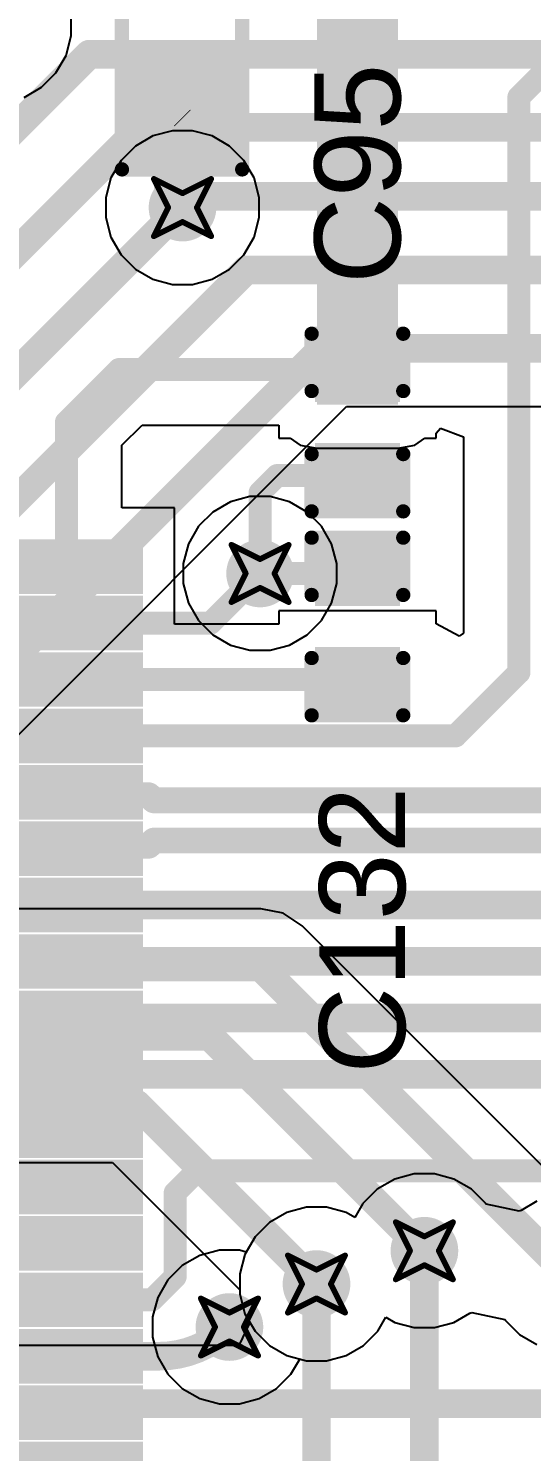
# Model space of a CAD drawing. Header units: inches. Extents: x -36 to 349, y -11 to 240.
# Drawn here: x 98.51 to 102.97, y 72.53 to 85.15 of the extents above; entities that cross this region are included whole.
import ezdxf

# ---------------------------------------------------------------- set-up
doc = ezdxf.new("R2010")
doc.units = ezdxf.units.IN
for name, color, linetype in [('Bottom Layer', 5, 'Continuous'), ('Drill Drawing', 1, 'Continuous'), ('Layer 1', 16, 'Continuous'), ('Layer 2', 76, 'Continuous'), ('Top Layer', 1, 'Continuous'), ('Top Overlay', 2, 'Continuous'), ('Top Paste', 8, 'Continuous'), ('Top Solder', 216, 'Continuous'), ('Via Holes', 16, 'Continuous')]:
    doc.layers.add(name, color=color, linetype=linetype)
doc.styles.add('Arial', font='', dxfattribs={"height": 0.2})
doc.styles.get('Arial').set_extended_font_data('Arial')

# ---------------------------------------------------------------- blocks, each defined once
blk = doc.blocks.new('R___0603_5')
at = {"layer": 'Top Layer'}
for points in [[(-0.381, 0.4445), (-0.381, -0.4445), (-1.143, -0.4445), (-1.143, 0.4445)], [(1.143, 0.4445), (1.143, -0.4445), (0.381, -0.4445), (0.381, 0.4445)]]:
    blk.add_hatch(color=1, dxfattribs=at).paths.add_polyline_path(points)
at = {"layer": 'Top Paste'}
for points in [[(-0.381, 0.4445), (-0.381, -0.4445), (-1.143, -0.4445), (-1.143, 0.4445)], [(1.143, 0.4445), (1.143, -0.4445), (0.381, -0.4445), (0.381, 0.4445)]]:
    blk.add_hatch(color=8, dxfattribs=at).paths.add_polyline_path(points)
at = {"layer": 'Top Solder'}
for points in [[(-0.2794, 0.5461), (-0.2794, -0.5461), (-1.2446, -0.5461), (-1.2446, 0.5461)], [(1.2446, 0.5461), (1.2446, -0.5461), (0.2794, -0.5461), (0.2794, 0.5461)]]:
    blk.add_hatch(color=216, dxfattribs=at).paths.add_polyline_path(points)
at = {"layer": 'Top Overlay'}
for points in [[(-1.2192, 0.5334, 0.127, 0.127, 0), (1.2192, 0.5334, 0.127, 0.127, 0)], [(-1.2192, 0.5334, 0.127, 0.127, 0), (-1.2192, -0.5334, 0.127, 0.127, 0)], [(1.2192, 0.5334, 0.127, 0.127, 0), (1.2192, -0.5334, 0.127, 0.127, 0)], [(-1.2192, -0.5334, 0.127, 0.127, 0), (1.2192, -0.5334, 0.127, 0.127, 0)]]:
    blk.add_lwpolyline(points, format="xyseb", dxfattribs=at)
for points in [[(-1.25095, 0.5334, 0.0635, 0.0635, 1), (-1.18745, 0.5334, 0.0635, 0.0635, 1)], [(-1.25095, 0.5334, 0.0635, 0.0635, 1), (-1.18745, 0.5334, 0.0635, 0.0635, 1)], [(1.18745, 0.5334, 0.0635, 0.0635, 1), (1.25095, 0.5334, 0.0635, 0.0635, 1)], [(1.18745, 0.5334, 0.0635, 0.0635, 1), (1.25095, 0.5334, 0.0635, 0.0635, 1)], [(-1.25095, -0.5334, 0.0635, 0.0635, 1), (-1.18745, -0.5334, 0.0635, 0.0635, 1)], [(-1.25095, -0.5334, 0.0635, 0.0635, 1), (-1.18745, -0.5334, 0.0635, 0.0635, 1)], [(1.18745, -0.5334, 0.0635, 0.0635, 1), (1.25095, -0.5334, 0.0635, 0.0635, 1)], [(1.18745, -0.5334, 0.0635, 0.0635, 1), (1.25095, -0.5334, 0.0635, 0.0635, 1)]]:
    blk.add_lwpolyline(points, format="xyseb", close=True, dxfattribs=at)
blk = doc.blocks.new('LQFP_144_20_20__155')
at = {"layer": 'Top Layer'}
for points in [[(9.9, 8.89), (11.46, 8.89), (11.46, 8.61), (9.9, 8.61)], [(9.9, 8.39), (11.46, 8.39), (11.46, 8.11), (9.9, 8.11)], [(9.9, 7.89), (11.46, 7.89), (11.46, 7.61), (9.9, 7.61)], [(9.9, 7.39), (11.46, 7.39), (11.46, 7.11), (9.9, 7.11)], [(9.9, 6.89), (11.46, 6.89), (11.46, 6.61), (9.9, 6.61)], [(9.9, 6.39), (11.46, 6.39), (11.46, 6.11), (9.9, 6.11)], [(9.9, 5.89), (11.46, 5.89), (11.46, 5.61), (9.9, 5.61)], [(9.9, 5.39), (11.46, 5.39), (11.46, 5.11), (9.9, 5.11)], [(9.9, 4.89), (11.46, 4.89), (11.46, 4.61), (9.9, 4.61)], [(9.9, 4.39), (11.46, 4.39), (11.46, 4.11), (9.9, 4.11)], [(9.9, 3.89), (11.46, 3.89), (11.46, 3.61), (9.9, 3.61)], [(9.9, 3.39), (11.46, 3.39), (11.46, 3.11), (9.9, 3.11)], [(9.9, 2.89), (11.46, 2.89), (11.46, 2.61), (9.9, 2.61)], [(9.9, 2.39), (11.46, 2.39), (11.46, 2.11), (9.9, 2.11)], [(9.9, 1.89), (11.46, 1.89), (11.46, 1.61), (9.9, 1.61)], [(9.9, 1.39), (11.46, 1.39), (11.46, 1.11), (9.9, 1.11)]]:
    blk.add_hatch(color=1, dxfattribs=at).paths.add_polyline_path(points)
at = {"layer": 'Top Paste'}
for points in [[(9.9, 8.89), (11.46, 8.89), (11.46, 8.61), (9.9, 8.61)], [(9.9, 8.39), (11.46, 8.39), (11.46, 8.11), (9.9, 8.11)], [(9.9, 7.89), (11.46, 7.89), (11.46, 7.61), (9.9, 7.61)], [(9.9, 7.39), (11.46, 7.39), (11.46, 7.11), (9.9, 7.11)], [(9.9, 6.89), (11.46, 6.89), (11.46, 6.61), (9.9, 6.61)], [(9.9, 6.39), (11.46, 6.39), (11.46, 6.11), (9.9, 6.11)], [(9.9, 5.89), (11.46, 5.89), (11.46, 5.61), (9.9, 5.61)], [(9.9, 5.39), (11.46, 5.39), (11.46, 5.11), (9.9, 5.11)], [(9.9, 4.89), (11.46, 4.89), (11.46, 4.61), (9.9, 4.61)], [(9.9, 4.39), (11.46, 4.39), (11.46, 4.11), (9.9, 4.11)], [(9.9, 3.89), (11.46, 3.89), (11.46, 3.61), (9.9, 3.61)], [(9.9, 3.39), (11.46, 3.39), (11.46, 3.11), (9.9, 3.11)], [(9.9, 2.89), (11.46, 2.89), (11.46, 2.61), (9.9, 2.61)], [(9.9, 2.39), (11.46, 2.39), (11.46, 2.11), (9.9, 2.11)], [(9.9, 1.89), (11.46, 1.89), (11.46, 1.61), (9.9, 1.61)], [(9.9, 1.39), (11.46, 1.39), (11.46, 1.11), (9.9, 1.11)]]:
    blk.add_hatch(color=8, dxfattribs=at).paths.add_polyline_path(points)
at = {"layer": 'Top Solder'}
for points in [[(9.798, 8.992), (11.562, 8.992), (11.562, 8.508), (9.798, 8.508)], [(9.798, 8.492), (11.562, 8.492), (11.562, 8.008), (9.798, 8.008)], [(9.798, 7.992), (11.562, 7.992), (11.562, 7.508), (9.798, 7.508)], [(9.798, 7.492), (11.562, 7.492), (11.562, 7.008), (9.798, 7.008)], [(9.798, 6.992), (11.562, 6.992), (11.562, 6.508), (9.798, 6.508)], [(9.798, 6.492), (11.562, 6.492), (11.562, 6.008), (9.798, 6.008)], [(9.798, 5.992), (11.562, 5.992), (11.562, 5.508), (9.798, 5.508)], [(9.798, 5.492), (11.562, 5.492), (11.562, 5.008), (9.798, 5.008)], [(9.798, 4.992), (11.562, 4.992), (11.562, 4.508), (9.798, 4.508)], [(9.798, 4.492), (11.562, 4.492), (11.562, 4.008), (9.798, 4.008)], [(9.798, 3.992), (11.562, 3.992), (11.562, 3.508), (9.798, 3.508)], [(9.798, 3.492), (11.562, 3.492), (11.562, 3.008), (9.798, 3.008)], [(9.798, 2.992), (11.562, 2.992), (11.562, 2.508), (9.798, 2.508)], [(9.798, 2.492), (11.562, 2.492), (11.562, 2.008), (9.798, 2.008)], [(9.798, 1.992), (11.562, 1.992), (11.562, 1.508), (9.798, 1.508)], [(9.798, 1.492), (11.562, 1.492), (11.562, 1.008), (9.798, 1.008)], [(9.798, 0.992), (11.562, 0.992), (11.562, 0.508), (9.798, 0.508)]]:
    blk.add_hatch(color=216, dxfattribs=at).paths.add_polyline_path(points)
blk = doc.blocks.new('C___0402_412')
at = {"layer": 'Top Layer'}
for points in [[(-0.698, -0.318), (-0.698, 0.317), (-0.241, 0.317), (-0.241, -0.318)], [(0.241, -0.318), (0.241, 0.317), (0.699, 0.317), (0.699, -0.318)]]:
    blk.add_hatch(color=1, dxfattribs=at).paths.add_polyline_path(points)
at = {"layer": 'Top Paste'}
for points in [[(-0.698, -0.318), (-0.698, 0.317), (-0.241, 0.317), (-0.241, -0.318)], [(0.241, -0.318), (0.241, 0.317), (0.699, 0.317), (0.699, -0.318)]]:
    blk.add_hatch(color=8, dxfattribs=at).paths.add_polyline_path(points)
at = {"layer": 'Top Solder'}
for points in [[(-0.758, -0.377), (-0.758, 0.377), (-0.181, 0.377), (-0.181, -0.377)], [(0.181, -0.377), (0.181, 0.377), (0.759, 0.377), (0.759, -0.377)]]:
    blk.add_hatch(color=216, dxfattribs=at).paths.add_polyline_path(points)
at = {"layer": 'Top Overlay'}
for points in [[(-0.279, 0.406, 0.127, 0.127, 0), (-0.787, 0.406, 0.127, 0.127, 0)], [(-0.787, -0.406, 0.127, 0.127, 0), (-0.787, 0.406, 0.127, 0.127, 0)], [(0.787, 0.406, 0.127, 0.127, 0), (0.279, 0.406, 0.127, 0.127, 0)], [(0.787, -0.406, 0.127, 0.127, 0), (0.787, 0.406, 0.127, 0.127, 0)], [(-0.279, -0.406, 0.127, 0.127, 0), (-0.787, -0.406, 0.127, 0.127, 0)], [(0.787, -0.406, 0.127, 0.127, 0), (0.279, -0.406, 0.127, 0.127, 0)]]:
    blk.add_lwpolyline(points, format="xyseb", dxfattribs=at)
for points in [[(-0.819, 0.406, 0.0635, 0.0635, 1), (-0.756, 0.406, 0.0635, 0.0635, 1)], [(-0.819, 0.406, 0.0635, 0.0635, 1), (-0.756, 0.406, 0.0635, 0.0635, 1)], [(-0.311, 0.406, 0.0635, 0.0635, 1), (-0.248, 0.406, 0.0635, 0.0635, 1)], [(0.248, 0.406, 0.0635, 0.0635, 1), (0.311, 0.406, 0.0635, 0.0635, 1)], [(0.756, 0.406, 0.0635, 0.0635, 1), (0.819, 0.406, 0.0635, 0.0635, 1)], [(0.756, 0.406, 0.0635, 0.0635, 1), (0.819, 0.406, 0.0635, 0.0635, 1)], [(-0.819, -0.406, 0.0635, 0.0635, 1), (-0.756, -0.406, 0.0635, 0.0635, 1)], [(-0.819, -0.406, 0.0635, 0.0635, 1), (-0.756, -0.406, 0.0635, 0.0635, 1)], [(-0.311, -0.406, 0.0635, 0.0635, 1), (-0.248, -0.406, 0.0635, 0.0635, 1)], [(0.248, -0.406, 0.0635, 0.0635, 1), (0.311, -0.406, 0.0635, 0.0635, 1)], [(0.756, -0.406, 0.0635, 0.0635, 1), (0.819, -0.406, 0.0635, 0.0635, 1)], [(0.756, -0.406, 0.0635, 0.0635, 1), (0.819, -0.406, 0.0635, 0.0635, 1)]]:
    blk.add_lwpolyline(points, format="xyseb", close=True, dxfattribs=at)
blk = doc.blocks.new('C___0402_433')
at = {"layer": 'Top Layer'}
for points in [[(-0.699, -0.318), (-0.699, 0.317), (-0.241, 0.317), (-0.241, -0.318)], [(0.241, -0.318), (0.241, 0.317), (0.698, 0.317), (0.698, -0.318)]]:
    blk.add_hatch(color=1, dxfattribs=at).paths.add_polyline_path(points)
at = {"layer": 'Top Paste'}
for points in [[(-0.699, -0.318), (-0.699, 0.317), (-0.241, 0.317), (-0.241, -0.318)], [(0.241, -0.318), (0.241, 0.317), (0.698, 0.317), (0.698, -0.318)]]:
    blk.add_hatch(color=8, dxfattribs=at).paths.add_polyline_path(points)
at = {"layer": 'Top Solder'}
for points in [[(-0.759, -0.377), (-0.759, 0.377), (-0.181, 0.377), (-0.181, -0.377)], [(0.181, -0.377), (0.181, 0.377), (0.758, 0.377), (0.758, -0.377)]]:
    blk.add_hatch(color=216, dxfattribs=at).paths.add_polyline_path(points)
at = {"layer": 'Top Overlay'}
for points in [[(-0.279, 0.406, 0.127, 0.127, 0), (-0.787, 0.406, 0.127, 0.127, 0)], [(-0.787, -0.406, 0.127, 0.127, 0), (-0.787, 0.406, 0.127, 0.127, 0)], [(0.787, 0.406, 0.127, 0.127, 0), (0.279, 0.406, 0.127, 0.127, 0)], [(0.787, -0.406, 0.127, 0.127, 0), (0.787, 0.406, 0.127, 0.127, 0)], [(-0.279, -0.406, 0.127, 0.127, 0), (-0.787, -0.406, 0.127, 0.127, 0)], [(0.787, -0.406, 0.127, 0.127, 0), (0.279, -0.406, 0.127, 0.127, 0)]]:
    blk.add_lwpolyline(points, format="xyseb", dxfattribs=at)
for points in [[(-0.819, 0.406, 0.0635, 0.0635, 1), (-0.756, 0.406, 0.0635, 0.0635, 1)], [(-0.819, 0.406, 0.0635, 0.0635, 1), (-0.756, 0.406, 0.0635, 0.0635, 1)], [(-0.311, 0.406, 0.0635, 0.0635, 1), (-0.248, 0.406, 0.0635, 0.0635, 1)], [(0.248, 0.406, 0.0635, 0.0635, 1), (0.311, 0.406, 0.0635, 0.0635, 1)], [(0.756, 0.406, 0.0635, 0.0635, 1), (0.819, 0.406, 0.0635, 0.0635, 1)], [(0.756, 0.406, 0.0635, 0.0635, 1), (0.819, 0.406, 0.0635, 0.0635, 1)], [(-0.819, -0.406, 0.0635, 0.0635, 1), (-0.756, -0.406, 0.0635, 0.0635, 1)], [(-0.819, -0.406, 0.0635, 0.0635, 1), (-0.756, -0.406, 0.0635, 0.0635, 1)], [(-0.311, -0.406, 0.0635, 0.0635, 1), (-0.248, -0.406, 0.0635, 0.0635, 1)], [(0.248, -0.406, 0.0635, 0.0635, 1), (0.311, -0.406, 0.0635, 0.0635, 1)], [(0.756, -0.406, 0.0635, 0.0635, 1), (0.819, -0.406, 0.0635, 0.0635, 1)], [(0.756, -0.406, 0.0635, 0.0635, 1), (0.819, -0.406, 0.0635, 0.0635, 1)]]:
    blk.add_lwpolyline(points, format="xyseb", close=True, dxfattribs=at)

msp = doc.modelspace()

# ---------------------------------------------------------------- hatches: boundary and pattern name
at = {"layer": 'Bottom Layer'}
h = msp.add_hatch(color=5, dxfattribs=at)
edge = h.paths.add_edge_path()
edge.add_arc((99.88, 83.562), 0.3, 0, 360)
h = msp.add_hatch(color=5, dxfattribs=at)
edge = h.paths.add_edge_path()
edge.add_arc((100.568, 80.318), 0.3, 0, 360)
h = msp.add_hatch(color=5, dxfattribs=at)
edge = h.paths.add_edge_path()
edge.add_arc((102.025, 74.313), 0.3, 0, 360)
h = msp.add_hatch(color=5, dxfattribs=at)
edge = h.paths.add_edge_path()
edge.add_arc((101.068, 74.018), 0.3, 0, 360)
h = msp.add_hatch(color=5, dxfattribs=at)
edge = h.paths.add_edge_path()
edge.add_arc((100.296, 73.637), 0.3, 0, 360)
at = {"layer": 'Layer 1'}
h = msp.add_hatch(color=16, dxfattribs=at)
edge = h.paths.add_edge_path()
edge.add_arc((99.88, 83.562), 0.3, 0, 360)
h = msp.add_hatch(color=16, dxfattribs=at)
edge = h.paths.add_edge_path()
edge.add_arc((100.568, 80.318), 0.3, 0, 360)
h = msp.add_hatch(color=16, dxfattribs=at)
edge = h.paths.add_edge_path()
edge.add_arc((102.025, 74.313), 0.3, 0, 360)
h = msp.add_hatch(color=16, dxfattribs=at)
edge = h.paths.add_edge_path()
edge.add_arc((101.068, 74.018), 0.3, 0, 360)
h = msp.add_hatch(color=16, dxfattribs=at)
edge = h.paths.add_edge_path()
edge.add_arc((100.296, 73.637), 0.3, 0, 360)
at = {"layer": 'Layer 2'}
h = msp.add_hatch(color=76, dxfattribs=at)
edge = h.paths.add_edge_path()
edge.add_arc((99.88, 83.562), 0.3, 0, 360)
h = msp.add_hatch(color=76, dxfattribs=at)
edge = h.paths.add_edge_path()
edge.add_arc((100.568, 80.318), 0.3, 0, 360)
h = msp.add_hatch(color=76, dxfattribs=at)
edge = h.paths.add_edge_path()
edge.add_arc((102.025, 74.313), 0.3, 0, 360)
h = msp.add_hatch(color=76, dxfattribs=at)
edge = h.paths.add_edge_path()
edge.add_arc((101.068, 74.018), 0.3, 0, 360)
h = msp.add_hatch(color=76, dxfattribs=at)
edge = h.paths.add_edge_path()
edge.add_arc((100.296, 73.637), 0.3, 0, 360)
at = {"layer": 'Top Layer'}
msp.add_hatch(color=1, dxfattribs=at).paths.add_polyline_path([(101.071, 81.816), (101.791, 81.816), (101.791, 86.266), (101.071, 86.266)])
h = msp.add_hatch(color=1, dxfattribs=at)
edge = h.paths.add_edge_path()
edge.add_arc((99.88, 83.562), 0.3, 0, 360)
h = msp.add_hatch(color=1, dxfattribs=at)
edge = h.paths.add_edge_path()
edge.add_arc((100.568, 80.318), 0.3, 0, 360)
h = msp.add_hatch(color=1, dxfattribs=at)
edge = h.paths.add_edge_path()
edge.add_arc((102.025, 74.313), 0.3, 0, 360)
h = msp.add_hatch(color=1, dxfattribs=at)
edge = h.paths.add_edge_path()
edge.add_arc((101.068, 74.018), 0.3, 0, 360)
h = msp.add_hatch(color=1, dxfattribs=at)
edge = h.paths.add_edge_path()
edge.add_arc((100.296, 73.637), 0.3, 0, 360)
at = {"layer": 'Via Holes'}
h = msp.add_hatch(color=7, dxfattribs=at)
edge = h.paths.add_edge_path()
edge.add_arc((99.88, 83.562), 0.15, 0, 360)
h = msp.add_hatch(color=7, dxfattribs=at)
edge = h.paths.add_edge_path()
edge.add_arc((100.568, 80.318), 0.15, 0, 360)
h = msp.add_hatch(color=7, dxfattribs=at)
edge = h.paths.add_edge_path()
edge.add_arc((102.025, 74.313), 0.15, 0, 360)
h = msp.add_hatch(color=7, dxfattribs=at)
edge = h.paths.add_edge_path()
edge.add_arc((101.068, 74.018), 0.15, 0, 360)
h = msp.add_hatch(color=7, dxfattribs=at)
edge = h.paths.add_edge_path()
edge.add_arc((100.296, 73.637), 0.15, 0, 360)

# ---------------------------------------------------------------- linework, layer by layer
at = {"layer": 'Bottom Layer'}
for p, q in [((97.071, 77.534), (101.335, 81.797)), ((101.335, 81.797), (126.471, 81.797)), ((100.574, 77.346), (97.149, 77.346)), ((100.772, 77.307), (100.574, 77.346)), ((100.94, 77.195), (100.772, 77.307)), ((103.337, 74.798), (100.94, 77.195)), ((92.016, 75.095), (99.259, 75.095)), ((99.259, 75.095), (100.387, 73.966)), ((100.387, 73.966), (100.387, 73.928)), ((100.387, 73.928), (100.433, 73.755)), ((100.433, 73.755), (100.478, 73.677)), ((100.478, 73.677), (100.378, 73.474)), ((100.378, 73.474), (92.607, 73.474))]:
    msp.add_line(p, q, dxfattribs=at)
for points in [[(94.624, 80.493, 0.254, 0.254, 0), (99.053, 84.922, 0.254, 0.254, 0)], [(99.053, 84.922, 0.254, 0.254, 0), (127.523, 84.922, 0.254, 0.254, 0)], [(94.817, 79.581, 0.254, 0.254, 0), (99.509, 84.273, 0.254, 0.254, 0)], [(99.509, 84.273, 0.254, 0.254, 0), (127.347, 84.273, 0.254, 0.254, 0)], [(95.354, 79.045, 0.254, 0.254, 0), (99.972, 83.662, 0.254, 0.254, 0)], [(99.972, 83.662, 0.254, 0.254, 0), (127.066, 83.662, 0.254, 0.254, 0)], [(95.998, 78.561, 0.254, 0.254, 0), (100.446, 83.009, 0.254, 0.254, 0)], [(100.446, 83.009, 0.254, 0.254, 0), (126.914, 83.009, 0.254, 0.254, 0)], [(96.427, 77.622, 0.254, 0.254, 0), (101.12, 82.315, 0.254, 0.254, 0)], [(101.12, 82.315, 0.254, 0.254, 0), (126.685, 82.315, 0.254, 0.254, 0)], [(75.802, 76.828, 0.254, 0.254, 0), (100.574, 76.828, 0.254, 0.254, 0)], [(100.574, 76.828, 0.254, 0.254, 0), (103.285, 74.117, 0.254, 0.254, 0)], [(75.525, 76.214, 0.254, 0.254, 0), (100.123, 76.214, 0.254, 0.254, 0)], [(100.123, 76.214, 0.254, 0.254, 0), (102.025, 74.313, 0.254, 0.254, 0)], [(75.192, 75.613, 0.254, 0.254, 0), (99.473, 75.613, 0.254, 0.254, 0)], [(99.473, 75.613, 0.254, 0.254, 0), (101.068, 74.018, 0.254, 0.254, 0)], [(70.868, 72.956, 0.254, 0.254, 0), (103.953, 72.956, 0.254, 0.254, 0)]]:
    msp.add_lwpolyline(points, format="xyseb", dxfattribs=at)
for points in [[(98.99, 84.922, 0.127, 0.127, 1), (99.117, 84.922, 0.127, 0.127, 1)], [(98.99, 84.922, 0.127, 0.127, 1), (99.117, 84.922, 0.127, 0.127, 1)], [(99.445, 84.273, 0.127, 0.127, 1), (99.572, 84.273, 0.127, 0.127, 1)], [(99.445, 84.273, 0.127, 0.127, 1), (99.572, 84.273, 0.127, 0.127, 1)], [(99.908, 83.662, 0.127, 0.127, 1), (100.035, 83.662, 0.127, 0.127, 1)], [(99.908, 83.662, 0.127, 0.127, 1), (100.035, 83.662, 0.127, 0.127, 1)], [(100.382, 83.009, 0.127, 0.127, 1), (100.509, 83.009, 0.127, 0.127, 1)], [(100.382, 83.009, 0.127, 0.127, 1), (100.509, 83.009, 0.127, 0.127, 1)], [(101.057, 82.315, 0.127, 0.127, 1), (101.184, 82.315, 0.127, 0.127, 1)], [(101.057, 82.315, 0.127, 0.127, 1), (101.184, 82.315, 0.127, 0.127, 1)], [(100.511, 76.828, 0.127, 0.127, 1), (100.638, 76.828, 0.127, 0.127, 1)], [(100.511, 76.828, 0.127, 0.127, 1), (100.638, 76.828, 0.127, 0.127, 1)], [(100.059, 76.214, 0.127, 0.127, 1), (100.186, 76.214, 0.127, 0.127, 1)], [(100.059, 76.214, 0.127, 0.127, 1), (100.186, 76.214, 0.127, 0.127, 1)], [(99.41, 75.613, 0.127, 0.127, 1), (99.537, 75.613, 0.127, 0.127, 1)], [(99.41, 75.613, 0.127, 0.127, 1), (99.537, 75.613, 0.127, 0.127, 1)], [(101.961, 74.313, 0.127, 0.127, 1), (102.088, 74.313, 0.127, 0.127, 1)], [(101.004, 74.018, 0.127, 0.127, 1), (101.131, 74.018, 0.127, 0.127, 1)]]:
    msp.add_lwpolyline(points, format="xyseb", close=True, dxfattribs=at)
at = {"layer": 'Drill Drawing'}
for points in [[(99.626, 83.816, 0.0508, 0.0508, 0), (99.88, 83.689, 0.0508, 0.0508, 0)], [(99.626, 83.816, 0.0508, 0.0508, 0), (99.753, 83.562, 0.0508, 0.0508, 0)], [(99.88, 83.689, 0.0508, 0.0508, 0), (100.134, 83.816, 0.0508, 0.0508, 0)], [(100.007, 83.562, 0.0508, 0.0508, 0), (100.134, 83.816, 0.0508, 0.0508, 0)], [(99.626, 83.308, 0.0508, 0.0508, 0), (99.753, 83.562, 0.0508, 0.0508, 0)], [(100.007, 83.562, 0.0508, 0.0508, 0), (100.134, 83.308, 0.0508, 0.0508, 0)], [(99.626, 83.308, 0.0508, 0.0508, 0), (99.88, 83.435, 0.0508, 0.0508, 0)], [(99.88, 83.435, 0.0508, 0.0508, 0), (100.134, 83.308, 0.0508, 0.0508, 0)], [(100.314, 80.572, 0.0508, 0.0508, 0), (100.568, 80.445, 0.0508, 0.0508, 0)], [(100.314, 80.572, 0.0508, 0.0508, 0), (100.441, 80.318, 0.0508, 0.0508, 0)], [(100.568, 80.445, 0.0508, 0.0508, 0), (100.822, 80.572, 0.0508, 0.0508, 0)], [(100.695, 80.318, 0.0508, 0.0508, 0), (100.822, 80.572, 0.0508, 0.0508, 0)], [(100.314, 80.064, 0.0508, 0.0508, 0), (100.441, 80.318, 0.0508, 0.0508, 0)], [(100.695, 80.318, 0.0508, 0.0508, 0), (100.822, 80.064, 0.0508, 0.0508, 0)], [(100.314, 80.064, 0.0508, 0.0508, 0), (100.568, 80.191, 0.0508, 0.0508, 0)], [(100.568, 80.191, 0.0508, 0.0508, 0), (100.822, 80.064, 0.0508, 0.0508, 0)], [(101.771, 74.567, 0.0508, 0.0508, 0), (102.025, 74.44, 0.0508, 0.0508, 0)], [(101.771, 74.567, 0.0508, 0.0508, 0), (101.898, 74.313, 0.0508, 0.0508, 0)], [(102.025, 74.44, 0.0508, 0.0508, 0), (102.279, 74.567, 0.0508, 0.0508, 0)], [(102.152, 74.313, 0.0508, 0.0508, 0), (102.279, 74.567, 0.0508, 0.0508, 0)], [(101.771, 74.059, 0.0508, 0.0508, 0), (101.898, 74.313, 0.0508, 0.0508, 0)], [(102.152, 74.313, 0.0508, 0.0508, 0), (102.279, 74.059, 0.0508, 0.0508, 0)], [(100.814, 74.272, 0.0508, 0.0508, 0), (101.068, 74.145, 0.0508, 0.0508, 0)], [(100.814, 74.272, 0.0508, 0.0508, 0), (100.941, 74.018, 0.0508, 0.0508, 0)], [(101.068, 74.145, 0.0508, 0.0508, 0), (101.322, 74.272, 0.0508, 0.0508, 0)], [(101.195, 74.018, 0.0508, 0.0508, 0), (101.322, 74.272, 0.0508, 0.0508, 0)], [(101.771, 74.059, 0.0508, 0.0508, 0), (102.025, 74.186, 0.0508, 0.0508, 0)], [(102.025, 74.186, 0.0508, 0.0508, 0), (102.279, 74.059, 0.0508, 0.0508, 0)], [(100.814, 73.764, 0.0508, 0.0508, 0), (100.941, 74.018, 0.0508, 0.0508, 0)], [(101.195, 74.018, 0.0508, 0.0508, 0), (101.322, 73.764, 0.0508, 0.0508, 0)], [(100.042, 73.891, 0.0508, 0.0508, 0), (100.296, 73.764, 0.0508, 0.0508, 0)], [(100.042, 73.891, 0.0508, 0.0508, 0), (100.169, 73.637, 0.0508, 0.0508, 0)], [(100.296, 73.764, 0.0508, 0.0508, 0), (100.55, 73.891, 0.0508, 0.0508, 0)], [(100.423, 73.637, 0.0508, 0.0508, 0), (100.55, 73.891, 0.0508, 0.0508, 0)], [(100.814, 73.764, 0.0508, 0.0508, 0), (101.068, 73.891, 0.0508, 0.0508, 0)], [(101.068, 73.891, 0.0508, 0.0508, 0), (101.322, 73.764, 0.0508, 0.0508, 0)], [(100.042, 73.383, 0.0508, 0.0508, 0), (100.169, 73.637, 0.0508, 0.0508, 0)], [(100.423, 73.637, 0.0508, 0.0508, 0), (100.55, 73.383, 0.0508, 0.0508, 0)], [(100.042, 73.383, 0.0508, 0.0508, 0), (100.296, 73.51, 0.0508, 0.0508, 0)], [(100.296, 73.51, 0.0508, 0.0508, 0), (100.55, 73.383, 0.0508, 0.0508, 0)]]:
    msp.add_lwpolyline(points, format="xyseb", dxfattribs=at)
for points in [[(99.613, 83.816, 0.0254, 0.0254, 1), (99.639, 83.816, 0.0254, 0.0254, 1)], [(99.613, 83.816, 0.0254, 0.0254, 1), (99.639, 83.816, 0.0254, 0.0254, 1)], [(100.121, 83.816, 0.0254, 0.0254, 1), (100.147, 83.816, 0.0254, 0.0254, 1)], [(100.121, 83.816, 0.0254, 0.0254, 1), (100.147, 83.816, 0.0254, 0.0254, 1)], [(99.867, 83.689, 0.0254, 0.0254, 1), (99.893, 83.689, 0.0254, 0.0254, 1)], [(99.867, 83.689, 0.0254, 0.0254, 1), (99.893, 83.689, 0.0254, 0.0254, 1)], [(99.74, 83.562, 0.0254, 0.0254, 1), (99.766, 83.562, 0.0254, 0.0254, 1)], [(99.74, 83.562, 0.0254, 0.0254, 1), (99.766, 83.562, 0.0254, 0.0254, 1)], [(99.994, 83.562, 0.0254, 0.0254, 1), (100.02, 83.562, 0.0254, 0.0254, 1)], [(99.994, 83.562, 0.0254, 0.0254, 1), (100.02, 83.562, 0.0254, 0.0254, 1)], [(99.867, 83.435, 0.0254, 0.0254, 1), (99.893, 83.435, 0.0254, 0.0254, 1)], [(99.867, 83.435, 0.0254, 0.0254, 1), (99.893, 83.435, 0.0254, 0.0254, 1)], [(99.613, 83.308, 0.0254, 0.0254, 1), (99.639, 83.308, 0.0254, 0.0254, 1)], [(99.613, 83.308, 0.0254, 0.0254, 1), (99.639, 83.308, 0.0254, 0.0254, 1)], [(100.121, 83.308, 0.0254, 0.0254, 1), (100.147, 83.308, 0.0254, 0.0254, 1)], [(100.121, 83.308, 0.0254, 0.0254, 1), (100.147, 83.308, 0.0254, 0.0254, 1)], [(100.301, 80.572, 0.0254, 0.0254, 1), (100.326, 80.572, 0.0254, 0.0254, 1)], [(100.301, 80.572, 0.0254, 0.0254, 1), (100.326, 80.572, 0.0254, 0.0254, 1)], [(100.809, 80.572, 0.0254, 0.0254, 1), (100.834, 80.572, 0.0254, 0.0254, 1)], [(100.809, 80.572, 0.0254, 0.0254, 1), (100.834, 80.572, 0.0254, 0.0254, 1)], [(100.555, 80.445, 0.0254, 0.0254, 1), (100.58, 80.445, 0.0254, 0.0254, 1)], [(100.555, 80.445, 0.0254, 0.0254, 1), (100.58, 80.445, 0.0254, 0.0254, 1)], [(100.428, 80.318, 0.0254, 0.0254, 1), (100.453, 80.318, 0.0254, 0.0254, 1)], [(100.428, 80.318, 0.0254, 0.0254, 1), (100.453, 80.318, 0.0254, 0.0254, 1)], [(100.682, 80.318, 0.0254, 0.0254, 1), (100.707, 80.318, 0.0254, 0.0254, 1)], [(100.682, 80.318, 0.0254, 0.0254, 1), (100.707, 80.318, 0.0254, 0.0254, 1)], [(100.555, 80.191, 0.0254, 0.0254, 1), (100.58, 80.191, 0.0254, 0.0254, 1)], [(100.555, 80.191, 0.0254, 0.0254, 1), (100.58, 80.191, 0.0254, 0.0254, 1)], [(100.301, 80.064, 0.0254, 0.0254, 1), (100.326, 80.064, 0.0254, 0.0254, 1)], [(100.301, 80.064, 0.0254, 0.0254, 1), (100.326, 80.064, 0.0254, 0.0254, 1)], [(100.809, 80.064, 0.0254, 0.0254, 1), (100.834, 80.064, 0.0254, 0.0254, 1)], [(100.809, 80.064, 0.0254, 0.0254, 1), (100.834, 80.064, 0.0254, 0.0254, 1)], [(101.758, 74.567, 0.0254, 0.0254, 1), (101.783, 74.567, 0.0254, 0.0254, 1)], [(101.758, 74.567, 0.0254, 0.0254, 1), (101.783, 74.567, 0.0254, 0.0254, 1)], [(102.266, 74.567, 0.0254, 0.0254, 1), (102.291, 74.567, 0.0254, 0.0254, 1)], [(102.266, 74.567, 0.0254, 0.0254, 1), (102.291, 74.567, 0.0254, 0.0254, 1)], [(102.012, 74.44, 0.0254, 0.0254, 1), (102.037, 74.44, 0.0254, 0.0254, 1)], [(102.012, 74.44, 0.0254, 0.0254, 1), (102.037, 74.44, 0.0254, 0.0254, 1)], [(101.885, 74.313, 0.0254, 0.0254, 1), (101.91, 74.313, 0.0254, 0.0254, 1)], [(101.885, 74.313, 0.0254, 0.0254, 1), (101.91, 74.313, 0.0254, 0.0254, 1)], [(102.139, 74.313, 0.0254, 0.0254, 1), (102.164, 74.313, 0.0254, 0.0254, 1)], [(102.139, 74.313, 0.0254, 0.0254, 1), (102.164, 74.313, 0.0254, 0.0254, 1)], [(100.801, 74.272, 0.0254, 0.0254, 1), (100.826, 74.272, 0.0254, 0.0254, 1)], [(100.801, 74.272, 0.0254, 0.0254, 1), (100.826, 74.272, 0.0254, 0.0254, 1)], [(101.309, 74.272, 0.0254, 0.0254, 1), (101.334, 74.272, 0.0254, 0.0254, 1)], [(101.309, 74.272, 0.0254, 0.0254, 1), (101.334, 74.272, 0.0254, 0.0254, 1)], [(102.012, 74.186, 0.0254, 0.0254, 1), (102.037, 74.186, 0.0254, 0.0254, 1)], [(102.012, 74.186, 0.0254, 0.0254, 1), (102.037, 74.186, 0.0254, 0.0254, 1)], [(101.055, 74.145, 0.0254, 0.0254, 1), (101.08, 74.145, 0.0254, 0.0254, 1)], [(101.055, 74.145, 0.0254, 0.0254, 1), (101.08, 74.145, 0.0254, 0.0254, 1)], [(101.758, 74.059, 0.0254, 0.0254, 1), (101.783, 74.059, 0.0254, 0.0254, 1)], [(101.758, 74.059, 0.0254, 0.0254, 1), (101.783, 74.059, 0.0254, 0.0254, 1)], [(102.266, 74.059, 0.0254, 0.0254, 1), (102.291, 74.059, 0.0254, 0.0254, 1)], [(102.266, 74.059, 0.0254, 0.0254, 1), (102.291, 74.059, 0.0254, 0.0254, 1)], [(100.928, 74.018, 0.0254, 0.0254, 1), (100.953, 74.018, 0.0254, 0.0254, 1)], [(100.928, 74.018, 0.0254, 0.0254, 1), (100.953, 74.018, 0.0254, 0.0254, 1)], [(101.182, 74.018, 0.0254, 0.0254, 1), (101.207, 74.018, 0.0254, 0.0254, 1)], [(101.182, 74.018, 0.0254, 0.0254, 1), (101.207, 74.018, 0.0254, 0.0254, 1)], [(100.03, 73.891, 0.0254, 0.0254, 1), (100.055, 73.891, 0.0254, 0.0254, 1)], [(100.03, 73.891, 0.0254, 0.0254, 1), (100.055, 73.891, 0.0254, 0.0254, 1)], [(100.538, 73.891, 0.0254, 0.0254, 1), (100.563, 73.891, 0.0254, 0.0254, 1)], [(100.538, 73.891, 0.0254, 0.0254, 1), (100.563, 73.891, 0.0254, 0.0254, 1)], [(101.055, 73.891, 0.0254, 0.0254, 1), (101.08, 73.891, 0.0254, 0.0254, 1)], [(101.055, 73.891, 0.0254, 0.0254, 1), (101.08, 73.891, 0.0254, 0.0254, 1)], [(100.284, 73.764, 0.0254, 0.0254, 1), (100.309, 73.764, 0.0254, 0.0254, 1)], [(100.284, 73.764, 0.0254, 0.0254, 1), (100.309, 73.764, 0.0254, 0.0254, 1)], [(100.801, 73.764, 0.0254, 0.0254, 1), (100.826, 73.764, 0.0254, 0.0254, 1)], [(100.801, 73.764, 0.0254, 0.0254, 1), (100.826, 73.764, 0.0254, 0.0254, 1)], [(101.309, 73.764, 0.0254, 0.0254, 1), (101.334, 73.764, 0.0254, 0.0254, 1)], [(101.309, 73.764, 0.0254, 0.0254, 1), (101.334, 73.764, 0.0254, 0.0254, 1)], [(100.157, 73.637, 0.0254, 0.0254, 1), (100.182, 73.637, 0.0254, 0.0254, 1)], [(100.157, 73.637, 0.0254, 0.0254, 1), (100.182, 73.637, 0.0254, 0.0254, 1)], [(100.411, 73.637, 0.0254, 0.0254, 1), (100.436, 73.637, 0.0254, 0.0254, 1)], [(100.411, 73.637, 0.0254, 0.0254, 1), (100.436, 73.637, 0.0254, 0.0254, 1)], [(100.284, 73.51, 0.0254, 0.0254, 1), (100.309, 73.51, 0.0254, 0.0254, 1)], [(100.284, 73.51, 0.0254, 0.0254, 1), (100.309, 73.51, 0.0254, 0.0254, 1)], [(100.03, 73.383, 0.0254, 0.0254, 1), (100.055, 73.383, 0.0254, 0.0254, 1)], [(100.03, 73.383, 0.0254, 0.0254, 1), (100.055, 73.383, 0.0254, 0.0254, 1)], [(100.538, 73.383, 0.0254, 0.0254, 1), (100.563, 73.383, 0.0254, 0.0254, 1)], [(100.538, 73.383, 0.0254, 0.0254, 1), (100.563, 73.383, 0.0254, 0.0254, 1)]]:
    msp.add_lwpolyline(points, format="xyseb", close=True, dxfattribs=at)
at = {"layer": 'Layer 1'}
for p, q in [((98.893, 85.084), (98.893, 85.264)), ((98.847, 84.911), (98.893, 85.084)), ((98.757, 84.756), (98.847, 84.911)), ((98.63, 84.629), (98.757, 84.756)), ((98.475, 84.539), (98.63, 84.629)), ((99.617, 84.197), (99.462, 84.107)), ((99.79, 84.243), (99.617, 84.197)), ((99.969, 84.243), (99.79, 84.243)), ((100.143, 84.197), (99.969, 84.243)), ((100.298, 84.107), (100.143, 84.197)), ((99.462, 84.107), (99.335, 83.98)), ((100.425, 83.98), (100.298, 84.107)), ((99.335, 83.98), (99.245, 83.825)), ((100.514, 83.825), (100.425, 83.98)), ((99.245, 83.825), (99.199, 83.652)), ((100.561, 83.652), (100.514, 83.825)), ((99.199, 83.652), (99.199, 83.473)), ((100.561, 83.473), (100.561, 83.652)), ((99.199, 83.473), (99.245, 83.299)), ((100.514, 83.299), (100.561, 83.473)), ((99.245, 83.299), (99.335, 83.144)), ((100.425, 83.144), (100.514, 83.299)), ((99.335, 83.144), (99.462, 83.017)), ((100.298, 83.017), (100.425, 83.144)), ((99.462, 83.017), (99.617, 82.928)), ((99.617, 82.928), (99.79, 82.881)), ((99.969, 82.881), (100.143, 82.928)), ((100.143, 82.928), (100.298, 83.017)), ((99.79, 82.881), (99.969, 82.881)), ((101.762, 74.947), (101.606, 74.858)), ((101.935, 74.994), (101.762, 74.947)), ((102.114, 74.994), (101.935, 74.994)), ((102.287, 74.947), (102.114, 74.994)), ((102.443, 74.858), (102.287, 74.947)), ((101.606, 74.858), (101.48, 74.731)), ((102.57, 74.731), (102.443, 74.858)), ((100.978, 74.699), (100.805, 74.653)), ((101.157, 74.699), (100.978, 74.699)), ((101.331, 74.653), (101.157, 74.699)), ((101.48, 74.731), (101.408, 74.608)), ((102.572, 74.726), (102.57, 74.731)), ((102.864, 74.663), (102.572, 74.726)), ((103.023, 74.752), (102.882, 74.671)), ((100.805, 74.653), (100.65, 74.563)), ((101.408, 74.608), (101.331, 74.653)), ((102.882, 74.671), (102.864, 74.663)), ((100.65, 74.563), (100.523, 74.436)), ((100.523, 74.436), (100.433, 74.281)), ((100.433, 74.281), (100.387, 74.108)), ((100.387, 74.108), (100.387, 73.928)), ((100.387, 73.928), (100.433, 73.755)), ((100.433, 73.755), (100.523, 73.6)), ((101.613, 73.6), (101.684, 73.723)), ((101.684, 73.723), (101.762, 73.678)), ((102.287, 73.678), (102.428, 73.759)), ((102.428, 73.759), (102.446, 73.767)), ((102.446, 73.767), (102.738, 73.704)), ((102.738, 73.704), (102.74, 73.699)), ((102.74, 73.699), (102.867, 73.572)), ((100.523, 73.6), (100.65, 73.473)), ((101.486, 73.473), (101.613, 73.6)), ((101.762, 73.678), (101.935, 73.632)), ((101.935, 73.632), (102.114, 73.632)), ((102.114, 73.632), (102.287, 73.678)), ((102.867, 73.572), (103.023, 73.483)), ((100.65, 73.473), (100.805, 73.383)), ((101.331, 73.383), (101.486, 73.473)), ((100.805, 73.383), (100.978, 73.337)), ((100.978, 73.337), (101.157, 73.337)), ((101.157, 73.337), (101.331, 73.383))]:
    msp.add_line(p, q, dxfattribs=at)
at = {"layer": 'Layer 2'}
for p, q in [((98.893, 85.084), (98.893, 85.264)), ((98.847, 84.911), (98.893, 85.084)), ((98.757, 84.756), (98.847, 84.911)), ((98.63, 84.629), (98.757, 84.756)), ((98.475, 84.539), (98.63, 84.629)), ((99.617, 84.197), (99.462, 84.107)), ((99.79, 84.243), (99.617, 84.197)), ((99.969, 84.243), (99.79, 84.243)), ((100.143, 84.197), (99.969, 84.243)), ((100.298, 84.107), (100.143, 84.197)), ((99.462, 84.107), (99.335, 83.98)), ((100.425, 83.98), (100.298, 84.107)), ((99.335, 83.98), (99.245, 83.825)), ((100.514, 83.825), (100.425, 83.98)), ((99.245, 83.825), (99.199, 83.652)), ((100.561, 83.652), (100.514, 83.825)), ((99.199, 83.652), (99.199, 83.473)), ((100.561, 83.473), (100.561, 83.652)), ((99.199, 83.473), (99.245, 83.299)), ((100.514, 83.299), (100.561, 83.473)), ((99.245, 83.299), (99.335, 83.144)), ((100.425, 83.144), (100.514, 83.299)), ((99.335, 83.144), (99.462, 83.017)), ((100.298, 83.017), (100.425, 83.144)), ((99.462, 83.017), (99.617, 82.928)), ((99.617, 82.928), (99.79, 82.881)), ((99.969, 82.881), (100.143, 82.928)), ((100.143, 82.928), (100.298, 83.017)), ((99.79, 82.881), (99.969, 82.881)), ((100.305, 80.952), (100.149, 80.863)), ((100.478, 80.999), (100.305, 80.952)), ((100.657, 80.999), (100.478, 80.999)), ((100.83, 80.952), (100.657, 80.999)), ((100.986, 80.863), (100.83, 80.952)), ((100.149, 80.863), (100.023, 80.736)), ((101.113, 80.736), (100.986, 80.863)), ((100.023, 80.736), (99.933, 80.581)), ((101.202, 80.581), (101.113, 80.736)), ((99.933, 80.581), (99.887, 80.407)), ((101.249, 80.407), (101.202, 80.581)), ((99.887, 80.407), (99.887, 80.228)), ((101.249, 80.228), (101.249, 80.407)), ((99.887, 80.228), (99.933, 80.055)), ((101.202, 80.055), (101.249, 80.228)), ((99.933, 80.055), (100.023, 79.9)), ((101.113, 79.9), (101.202, 80.055)), ((100.023, 79.9), (100.149, 79.773)), ((100.986, 79.773), (101.113, 79.9)), ((100.149, 79.773), (100.305, 79.683)), ((100.83, 79.683), (100.986, 79.773)), ((100.305, 79.683), (100.478, 79.637)), ((100.478, 79.637), (100.657, 79.637)), ((100.657, 79.637), (100.83, 79.683)), ((101.762, 74.947), (101.606, 74.858)), ((101.935, 74.994), (101.762, 74.947)), ((102.114, 74.994), (101.935, 74.994)), ((102.287, 74.947), (102.114, 74.994)), ((102.443, 74.858), (102.287, 74.947)), ((101.606, 74.858), (101.48, 74.731)), ((102.57, 74.731), (102.443, 74.858)), ((100.978, 74.699), (100.805, 74.653)), ((101.157, 74.699), (100.978, 74.699)), ((101.331, 74.653), (101.157, 74.699)), ((101.48, 74.731), (101.408, 74.608)), ((102.572, 74.726), (102.57, 74.731)), ((102.864, 74.663), (102.572, 74.726)), ((103.023, 74.752), (102.882, 74.671)), ((100.805, 74.653), (100.65, 74.563)), ((101.408, 74.608), (101.331, 74.653)), ((102.882, 74.671), (102.864, 74.663)), ((100.65, 74.563), (100.523, 74.436)), ((100.207, 74.318), (100.033, 74.272)), ((100.386, 74.318), (100.207, 74.318)), ((100.445, 74.302), (100.386, 74.318)), ((100.523, 74.436), (100.445, 74.302)), ((100.033, 74.272), (99.878, 74.182)), ((99.878, 74.182), (99.751, 74.055)), ((99.751, 74.055), (99.662, 73.9)), ((99.662, 73.9), (99.615, 73.727)), ((99.615, 73.727), (99.615, 73.548)), ((101.613, 73.6), (101.684, 73.723)), ((101.684, 73.723), (101.762, 73.678)), ((102.287, 73.678), (102.428, 73.759)), ((102.428, 73.759), (102.446, 73.767)), ((102.446, 73.767), (102.738, 73.704)), ((102.738, 73.704), (102.74, 73.699)), ((102.74, 73.699), (102.867, 73.572)), ((101.486, 73.473), (101.613, 73.6)), ((101.762, 73.678), (101.935, 73.632)), ((101.935, 73.632), (102.114, 73.632)), ((102.114, 73.632), (102.287, 73.678)), ((102.867, 73.572), (103.023, 73.483)), ((99.615, 73.548), (99.662, 73.374)), ((101.331, 73.383), (101.486, 73.473)), ((99.662, 73.374), (99.751, 73.219)), ((100.841, 73.219), (100.919, 73.353)), ((100.919, 73.353), (100.978, 73.337)), ((100.978, 73.337), (101.157, 73.337)), ((101.157, 73.337), (101.331, 73.383)), ((99.751, 73.219), (99.878, 73.092)), ((100.714, 73.092), (100.841, 73.219)), ((99.878, 73.092), (100.033, 73.003)), ((100.559, 73.003), (100.714, 73.092)), ((100.033, 73.003), (100.207, 72.956)), ((100.207, 72.956), (100.386, 72.956)), ((100.386, 72.956), (100.559, 73.003))]:
    msp.add_line(p, q, dxfattribs=at)
at = {"layer": 'Top Layer'}
for p, q in [((99.343, 81.456), (99.521, 81.634)), ((99.521, 81.634), (100.733, 81.634)), ((100.733, 81.634), (100.733, 81.517)), ((100.733, 81.517), (100.834, 81.517)), ((100.834, 81.517), (100.923, 81.457)), ((101.94, 81.457), (102.029, 81.517)), ((102.029, 81.517), (102.13, 81.517)), ((102.13, 81.563), (102.168, 81.606)), ((102.13, 81.517), (102.13, 81.563)), ((102.168, 81.606), (102.371, 81.529)), ((102.371, 81.529), (102.371, 79.788)), ((99.343, 80.899), (99.343, 81.456)), ((100.923, 81.457), (101.071, 81.428)), ((101.071, 81.428), (101.791, 81.428)), ((101.791, 81.428), (101.94, 81.457)), ((99.81, 80.899), (99.343, 80.899)), ((99.81, 79.87), (99.81, 80.899)), ((100.733, 79.87), (99.81, 79.87)), ((102.13, 79.988), (100.733, 79.988)), ((100.733, 79.988), (100.733, 79.87)), ((102.13, 79.872), (102.13, 79.988)), ((102.333, 79.763), (102.13, 79.872)), ((102.371, 79.788), (102.333, 79.763))]:
    msp.add_line(p, q, dxfattribs=at)
for points in [[(102.863, 84.542, 0.203, 0.203, 0), (104.378, 86.056, 0.203, 0.203, 0)], [(99.88, 83.562, 0.508, 0.508, 0), (99.88, 84.354, 0.508, 0.508, 0)], [(102.863, 79.44, 0.203, 0.203, 0), (102.863, 84.542, 0.203, 0.203, 0)], [(99.876, 84.358, 0.203, 0.203, 0), (99.88, 84.354, 0.203, 0.203, 0)], [(98.851, 81.66, 0.203, 0.203, 0), (99.317, 82.126, 0.203, 0.203, 0)], [(99.317, 82.126, 0.203, 0.203, 0), (101.431, 82.126, 0.203, 0.203, 0)], [(98.851, 80.416, 0.203, 0.203, 0), (98.851, 81.66, 0.203, 0.203, 0)], [(100.568, 81.035, 0.203, 0.203, 0), (100.719, 81.186, 0.203, 0.203, 0)], [(100.719, 81.186, 0.203, 0.203, 0), (101.431, 81.186, 0.203, 0.203, 0)], [(100.568, 80.318, 0.203, 0.203, 0), (100.568, 81.035, 0.203, 0.203, 0)], [(98.813, 80.378, 0.203, 0.203, 0), (98.851, 80.416, 0.203, 0.203, 0)], [(98.649, 80.378, 0.203, 0.203, 0), (98.813, 80.378, 0.203, 0.203, 0)], [(100.128, 79.878, 0.203, 0.203, 0), (100.568, 80.318, 0.203, 0.203, 0)], [(100.568, 80.318, 0.203, 0.203, 0), (101.431, 80.318, 0.203, 0.203, 0)], [(98.649, 79.878, 0.203, 0.203, 0), (100.128, 79.878, 0.203, 0.203, 0)], [(102.301, 78.878, 0.203, 0.203, 0), (102.863, 79.44, 0.203, 0.203, 0)], [(98.649, 79.378, 0.203, 0.203, 0), (101.431, 79.378, 0.203, 0.203, 0)], [(98.649, 78.878, 0.203, 0.203, 0), (102.301, 78.878, 0.203, 0.203, 0)], [(98.649, 78.378, 0.229, 0.229, 0), (98.675, 78.352, 0.229, 0.229, 0)], [(98.675, 78.352, 0.229, 0.229, 0), (99.58, 78.352, 0.229, 0.229, 0)], [(99.58, 78.352, 0.229, 0.229, 0), (99.626, 78.306, 0.229, 0.229, 0)], [(99.626, 78.306, 0.229, 0.229, 0), (103.362, 78.306, 0.229, 0.229, 0)], [(98.649, 77.878, 0.229, 0.229, 0), (98.675, 77.904, 0.229, 0.229, 0)], [(98.675, 77.904, 0.229, 0.229, 0), (99.58, 77.904, 0.229, 0.229, 0)], [(99.58, 77.904, 0.229, 0.229, 0), (99.626, 77.95, 0.229, 0.229, 0)], [(99.626, 77.95, 0.229, 0.229, 0), (103.51, 77.95, 0.229, 0.229, 0)], [(98.649, 77.378, 0.254, 0.254, 0), (104.203, 77.378, 0.254, 0.254, 0)], [(98.649, 76.878, 0.254, 0.254, 0), (104.963, 76.878, 0.254, 0.254, 0)], [(98.649, 76.378, 0.254, 0.254, 0), (109.661, 76.378, 0.254, 0.254, 0)], [(98.649, 75.878, 0.254, 0.254, 0), (108.859, 75.878, 0.254, 0.254, 0)], [(99.815, 74.827, 0.203, 0.203, 0), (100.009, 75.021, 0.203, 0.203, 0)], [(100.009, 75.021, 0.203, 0.203, 0), (103.463, 75.021, 0.203, 0.203, 0)], [(91.144, 74.871, 0.254, 0.254, 0), (98.642, 74.871, 0.254, 0.254, 0)], [(99.815, 74.083, 0.203, 0.203, 0), (99.815, 74.827, 0.203, 0.203, 0)], [(92.77, 74.378, 0.254, 0.254, 0), (98.649, 74.378, 0.254, 0.254, 0)], [(102.025, 71.682, 0.254, 0.254, 0), (102.025, 74.313, 0.254, 0.254, 0)], [(99.61, 73.878, 0.203, 0.203, 0), (99.815, 74.083, 0.203, 0.203, 0)], [(101.068, 71.702, 0.254, 0.254, 0), (101.068, 74.018, 0.254, 0.254, 0)], [(98.649, 73.878, 0.203, 0.203, 0), (99.61, 73.878, 0.203, 0.203, 0)], [(100.296, 73.637, 0.254, 0.254, -0.198912), (99.671, 73.378, 0.254, 0.254, 0)], [(98.649, 73.378, 0.254, 0.254, 0), (99.671, 73.378, 0.254, 0.254, 0)], [(88.279, 72.878, 0.254, 0.254, 0), (98.649, 72.878, 0.254, 0.254, 0)]]:
    msp.add_lwpolyline(points, format="xyseb", dxfattribs=at)
for points in [[(99.753, 84.354, 0.254, 0.254, 1), (100.007, 84.354, 0.254, 0.254, 1)], [(102.812, 84.542, 0.102, 0.102, 1), (102.914, 84.542, 0.102, 0.102, 1)], [(102.812, 84.542, 0.102, 0.102, 1), (102.914, 84.542, 0.102, 0.102, 1)], [(99.825, 84.358, 0.102, 0.102, 1), (99.927, 84.358, 0.102, 0.102, 1)], [(99.829, 84.354, 0.102, 0.102, 1), (99.931, 84.354, 0.102, 0.102, 1)], [(99.753, 83.562, 0.254, 0.254, 1), (100.007, 83.562, 0.254, 0.254, 1)], [(99.266, 82.126, 0.102, 0.102, 1), (99.368, 82.126, 0.102, 0.102, 1)], [(99.266, 82.126, 0.102, 0.102, 1), (99.368, 82.126, 0.102, 0.102, 1)], [(101.38, 82.126, 0.102, 0.102, 1), (101.482, 82.126, 0.102, 0.102, 1)], [(98.8, 81.66, 0.102, 0.102, 1), (98.902, 81.66, 0.102, 0.102, 1)], [(98.8, 81.66, 0.102, 0.102, 1), (98.902, 81.66, 0.102, 0.102, 1)], [(100.668, 81.186, 0.102, 0.102, 1), (100.77, 81.186, 0.102, 0.102, 1)], [(100.668, 81.186, 0.102, 0.102, 1), (100.77, 81.186, 0.102, 0.102, 1)], [(101.38, 81.186, 0.102, 0.102, 1), (101.482, 81.186, 0.102, 0.102, 1)], [(100.517, 81.035, 0.102, 0.102, 1), (100.618, 81.035, 0.102, 0.102, 1)], [(100.517, 81.035, 0.102, 0.102, 1), (100.618, 81.035, 0.102, 0.102, 1)], [(98.8, 80.416, 0.102, 0.102, 1), (98.902, 80.416, 0.102, 0.102, 1)], [(98.8, 80.416, 0.102, 0.102, 1), (98.902, 80.416, 0.102, 0.102, 1)], [(98.598, 80.378, 0.102, 0.102, 1), (98.7, 80.378, 0.102, 0.102, 1)], [(98.762, 80.378, 0.102, 0.102, 1), (98.864, 80.378, 0.102, 0.102, 1)], [(98.762, 80.378, 0.102, 0.102, 1), (98.864, 80.378, 0.102, 0.102, 1)], [(100.517, 80.318, 0.102, 0.102, 1), (100.618, 80.318, 0.102, 0.102, 1)], [(100.517, 80.318, 0.102, 0.102, 1), (100.618, 80.318, 0.102, 0.102, 1)], [(100.517, 80.318, 0.102, 0.102, 1), (100.618, 80.318, 0.102, 0.102, 1)], [(101.38, 80.318, 0.102, 0.102, 1), (101.482, 80.318, 0.102, 0.102, 1)], [(98.598, 79.878, 0.102, 0.102, 1), (98.7, 79.878, 0.102, 0.102, 1)], [(100.077, 79.878, 0.102, 0.102, 1), (100.179, 79.878, 0.102, 0.102, 1)], [(100.077, 79.878, 0.102, 0.102, 1), (100.179, 79.878, 0.102, 0.102, 1)], [(102.812, 79.44, 0.102, 0.102, 1), (102.914, 79.44, 0.102, 0.102, 1)], [(102.812, 79.44, 0.102, 0.102, 1), (102.914, 79.44, 0.102, 0.102, 1)], [(98.598, 79.378, 0.102, 0.102, 1), (98.7, 79.378, 0.102, 0.102, 1)], [(101.38, 79.378, 0.102, 0.102, 1), (101.482, 79.378, 0.102, 0.102, 1)], [(98.598, 78.878, 0.102, 0.102, 1), (98.7, 78.878, 0.102, 0.102, 1)], [(102.25, 78.878, 0.102, 0.102, 1), (102.352, 78.878, 0.102, 0.102, 1)], [(102.25, 78.878, 0.102, 0.102, 1), (102.352, 78.878, 0.102, 0.102, 1)], [(98.592, 78.378, 0.114, 0.114, 1), (98.706, 78.378, 0.114, 0.114, 1)], [(98.618, 78.352, 0.114, 0.114, 1), (98.732, 78.352, 0.114, 0.114, 1)], [(98.618, 78.352, 0.114, 0.114, 1), (98.732, 78.352, 0.114, 0.114, 1)], [(99.523, 78.352, 0.114, 0.114, 1), (99.637, 78.352, 0.114, 0.114, 1)], [(99.523, 78.352, 0.114, 0.114, 1), (99.637, 78.352, 0.114, 0.114, 1)], [(99.569, 78.306, 0.114, 0.114, 1), (99.683, 78.306, 0.114, 0.114, 1)], [(99.569, 78.306, 0.114, 0.114, 1), (99.683, 78.306, 0.114, 0.114, 1)], [(98.592, 77.878, 0.114, 0.114, 1), (98.706, 77.878, 0.114, 0.114, 1)], [(98.618, 77.904, 0.114, 0.114, 1), (98.732, 77.904, 0.114, 0.114, 1)], [(98.618, 77.904, 0.114, 0.114, 1), (98.732, 77.904, 0.114, 0.114, 1)], [(99.523, 77.904, 0.114, 0.114, 1), (99.637, 77.904, 0.114, 0.114, 1)], [(99.523, 77.904, 0.114, 0.114, 1), (99.637, 77.904, 0.114, 0.114, 1)], [(99.569, 77.95, 0.114, 0.114, 1), (99.683, 77.95, 0.114, 0.114, 1)], [(99.569, 77.95, 0.114, 0.114, 1), (99.683, 77.95, 0.114, 0.114, 1)], [(98.586, 77.378, 0.127, 0.127, 1), (98.713, 77.378, 0.127, 0.127, 1)], [(98.586, 76.878, 0.127, 0.127, 1), (98.713, 76.878, 0.127, 0.127, 1)], [(98.586, 76.378, 0.127, 0.127, 1), (98.713, 76.378, 0.127, 0.127, 1)], [(98.586, 75.878, 0.127, 0.127, 1), (98.713, 75.878, 0.127, 0.127, 1)], [(99.958, 75.021, 0.102, 0.102, 1), (100.059, 75.021, 0.102, 0.102, 1)], [(99.958, 75.021, 0.102, 0.102, 1), (100.059, 75.021, 0.102, 0.102, 1)], [(98.579, 74.871, 0.127, 0.127, 1), (98.706, 74.871, 0.127, 0.127, 1)], [(99.764, 74.827, 0.102, 0.102, 1), (99.866, 74.827, 0.102, 0.102, 1)], [(99.764, 74.827, 0.102, 0.102, 1), (99.866, 74.827, 0.102, 0.102, 1)], [(98.586, 74.378, 0.127, 0.127, 1), (98.713, 74.378, 0.127, 0.127, 1)], [(101.961, 74.313, 0.127, 0.127, 1), (102.088, 74.313, 0.127, 0.127, 1)], [(99.764, 74.083, 0.102, 0.102, 1), (99.866, 74.083, 0.102, 0.102, 1)], [(99.764, 74.083, 0.102, 0.102, 1), (99.866, 74.083, 0.102, 0.102, 1)], [(101.004, 74.018, 0.127, 0.127, 1), (101.131, 74.018, 0.127, 0.127, 1)], [(98.598, 73.878, 0.102, 0.102, 1), (98.7, 73.878, 0.102, 0.102, 1)], [(99.559, 73.878, 0.102, 0.102, 1), (99.661, 73.878, 0.102, 0.102, 1)], [(99.559, 73.878, 0.102, 0.102, 1), (99.661, 73.878, 0.102, 0.102, 1)], [(100.233, 73.637, 0.127, 0.127, 1), (100.36, 73.637, 0.127, 0.127, 1)], [(98.586, 73.378, 0.127, 0.127, 1), (98.713, 73.378, 0.127, 0.127, 1)], [(99.607, 73.378, 0.127, 0.127, 1), (99.734, 73.378, 0.127, 0.127, 1)], [(99.607, 73.378, 0.127, 0.127, 1), (99.734, 73.378, 0.127, 0.127, 1)], [(98.586, 72.878, 0.127, 0.127, 1), (98.713, 72.878, 0.127, 0.127, 1)]]:
    msp.add_lwpolyline(points, format="xyseb", close=True, dxfattribs=at)

# ---------------------------------------------------------------- block references
for name, p, rotation in [('R___0603_5', (99.876, 85.12), 90), ('C___0402_433', (101.431, 81.656), 270), ('C___0402_412', (101.431, 79.848), 270)]:
    msp.add_blockref(name, p, dxfattribs=dict(rotation=rotation))
msp.add_blockref('LQFP_144_20_20__155', (87.969, 71.628))

# ---------------------------------------------------------------- texts
at = {"layer": 'Top Overlay', "style": 'Arial'}
for s, p in [('C95', (101.812, 82.885)), ('C132', (101.854, 75.883))]:
    msp.add_text(s, height=0.762, rotation=90, dxfattribs=at).set_placement(p)

doc.saveas('drawing.dxf')
